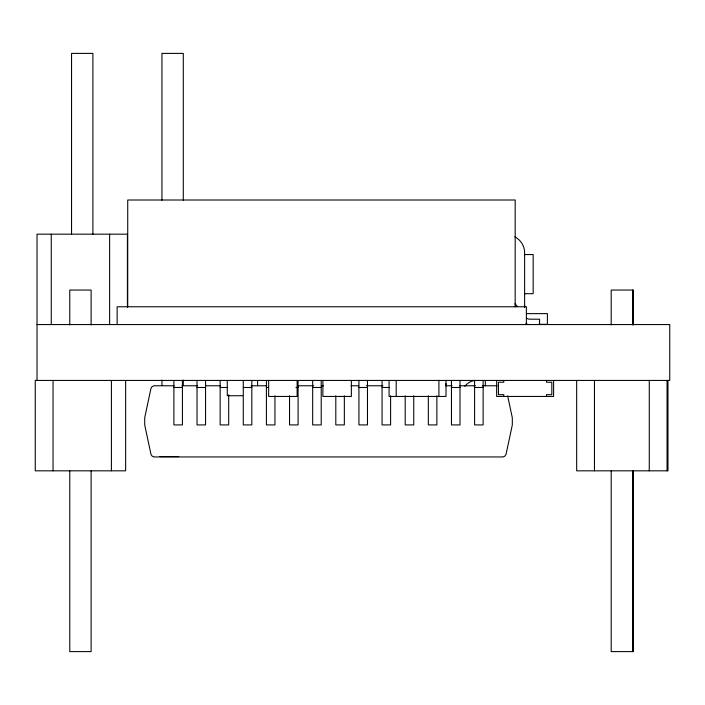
<?xml version="1.0" encoding="UTF-8"?>
<svg xmlns="http://www.w3.org/2000/svg" width="705" height="705" viewBox="0 0 705 705"><rect width="100%" height="100%" fill="white"/><g stroke="black" fill="none" stroke-linecap="round" stroke-linejoin="round"><path stroke-width="1.06" d="M153.796 385.829L151.725 386.992L150.914 388.596L144.71 417.801L144.71 424.921L150.993 454.425L152.157 456.153L153.796 456.902M503.229 456.902L504.868 456.153L506.031 454.425L512.315 424.921L512.315 417.801L507.653 395.902M524.626 254.558L533.165 254.558L533.165 293.703L524.626 293.703M526.503 313.637L547.397 313.637L547.397 324.309L538.655 324.309M37.03 324.564L669.75 324.564L669.75 380.436L35.25 380.436L35.25 470.825L125.64 470.825L125.64 380.436M154.395 385.776L174.17 385.776M181.864 385.776L197.241 385.776M206.027 385.776L220.312 385.776M251.068 385.776L266.737 385.776M298.303 385.776L313.681 385.776M321.374 385.776L323.569 385.776M351.028 385.776L358.722 385.776M366.406 385.776L382.885 385.776M445.498 385.776L452.09 385.776M459.783 385.776L475.161 385.776M482.299 385.776L497.131 385.776M173.888 387.486L182.428 387.486M197.021 387.486L205.56 387.486M220.154 387.486L227.627 387.486M243.278 387.486L251.826 387.486M266.411 387.486L268.552 387.486M295.95 387.486L298.083 387.486M312.676 387.486L321.216 387.486M358.933 387.486L367.481 387.486M382.066 387.486L389.539 387.486M451.464 387.486L460.004 387.486M474.588 387.486L483.137 387.486M242.573 395.734L227.274 395.734L227.274 380.409M159.965 456.593L178.691 456.593M154.395 456.946L502.621 456.946M517.461 306.684L516.95 305.979A11.985 11.985 0 0 0 514.853 303.917M445.789 383.573L446.353 385.67M667.97 380.436L667.97 470.825L576.672 470.825L576.672 380.436M667.062 380.436L667.062 470.825M649.27 380.436L649.27 470.825M633.451 324.899L633.451 290.046L611.191 290.046L611.191 324.899M633.451 470.825L633.451 651.605L611.191 651.605L611.191 470.825M632.544 290.046L632.544 324.899M632.544 470.825L632.544 651.605M594.465 380.436L594.465 470.825M553.601 380.436L553.601 396.448L496.655 396.448L496.655 380.436M546.481 380.436L546.481 382.216L551.821 382.216L551.821 394.668L546.481 394.668L546.481 396.448M539.572 324.564L539.572 319.224L529.067 319.162A10.082 10.082 0 0 1 526.485 318.175M526.371 324.564L526.371 306.772L117.136 306.772L117.136 324.564M524.626 306.992L524.626 252.778A17.792 17.792 0 0 0 514.906 236.924M515.188 306.772L515.188 200.008L127.728 200.008L127.728 306.772M503.775 380.436L503.775 382.216L498.435 382.216L498.435 394.668L503.775 394.668L503.775 396.448M485.34 380.436L485.34 385.776M483.137 380.436L483.137 424.921L474.588 424.921L474.588 380.436M460.004 380.436L460.004 424.921L451.464 424.921L451.464 380.436M446.018 380.436L446.018 396.448L389.081 396.448L389.081 380.436M438.907 380.436L438.907 396.448M436.871 395.813L436.871 424.921L428.332 424.921L428.332 395.813M413.738 395.813L413.738 424.921L405.199 424.921L405.199 395.813M396.201 380.436L396.201 396.448M390.605 395.813L390.605 424.921L382.066 424.921L382.066 380.436M367.481 380.436L367.481 424.921L358.933 424.921L358.933 380.436M351.363 380.436L351.363 396.448L322.89 396.448L322.89 380.436M344.348 395.813L344.348 424.921L335.809 424.921L335.809 395.813M321.216 380.436L321.216 424.921L312.676 424.921L312.676 380.436M298.083 380.436L298.083 424.921L289.543 424.921L289.543 395.813M297.131 380.436L297.131 396.448L268.658 396.448L268.658 380.436M274.95 395.813L274.95 424.921L266.411 424.921L266.411 380.436M257.589 380.436L257.589 385.776M251.826 380.436L251.826 424.921L243.278 424.921L243.278 380.436M228.693 394.738L228.693 424.921L220.154 424.921L220.154 380.436M205.56 380.436L205.56 424.921L197.021 424.921L197.021 380.436M183.291 200.211L183.291 53.395L161.938 53.395L161.938 200.211M183.291 380.101L183.291 385.547M182.428 380.436L182.428 424.921L173.888 424.921L173.888 380.436M161.938 380.101L161.938 385.547M127.42 307.142L127.42 234.175L37.03 234.175L37.03 380.436M111.408 380.436L111.408 470.825M109.627 234.175L109.627 324.564M92.901 234.175L92.901 53.395L71.549 53.395L71.549 234.175M91.121 324.899L91.121 290.046L69.769 290.046L69.769 324.899M91.121 470.825L91.121 651.605L69.769 651.605L69.769 470.825M53.042 380.436L53.042 470.825M51.262 234.175L51.262 324.564M528.9 324.564A15.431 15.431 0 0 1 525.833 323.745M464.886 386.261A15.431 15.431 0 0 1 474.668 380.436M474.165 386.023A10.082 10.082 0 0 1 474.835 385.838M524.626 305.45A17.792 17.792 0 0 1 524.529 307.31"/></g></svg>
